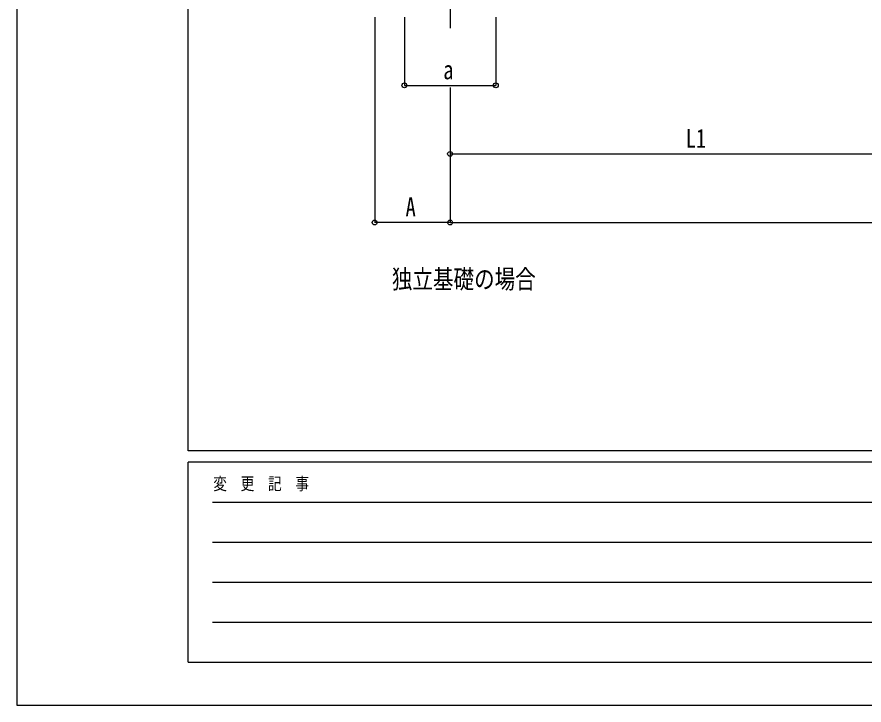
# Model space of a CAD drawing. Units: millimetres, scale not verified. Extents: x -10512 to 10512, y -7425 to 7425.
# Drawn here: x -10512 to -6804, y -7425 to -4413 of the extents above; entities that cross this region are included whole.
import ezdxf
from ezdxf.enums import TextEntityAlignment as Align

# ---------------------------------------------------------------- set-up
doc = ezdxf.new("R2010")
doc.units = ezdxf.units.MM
doc.header["$LTSCALE"] = 40
for name, color, linetype in [('0-2_USER1', 3, 'Continuous'), ('0-4_YKK_12', 2, 'Continuous'), ('0-7_YKK_D', 6, 'Continuous'), ('0-8_YKK_ZWAK', 7, 'Continuous')]:
    doc.layers.add(name, color=color, linetype=linetype)
doc.styles.add('ＭＳ ゴシック', font='')
doc.styles.get('ＭＳ ゴシック').set_extended_font_data('MS Gothic')

msp = doc.modelspace()

# ---------------------------------------------------------------- linework, layer by layer
at = {"layer": '0-4_YKK_12'}
msp.add_line((-8616.51, -847.87), (-8616.51, -4462.5), dxfattribs=at)
at = {"layer": '0-7_YKK_D'}
for p, q in [((-8946.51, -4413.5), (-8946.51, -5313.5)), ((-8816.51, -4413.5), (-8816.51, -4713.5)), ((-8416.51, -4413.5), (-8416.51, -4713.5)), ((-8816.51, -4712.5), (-8416.51, -4712.5)), ((-8616.51, -4721.91), (-8616.51, -5013.5)), ((-8616.51, -4864.15), (-8616.51, -5313.5)), ((-8616.51, -4864.15), (-8616.51, -5313.5)), ((-8616.51, -5012.5), (-6422.51, -5012.5)), ((-8616.51, -5312.5), (-8946.51, -5312.5)), ((-8616.51, -5312.5), (-2842.51, -5312.5))]:
    msp.add_line(p, q, dxfattribs=at)
for centre in [(-8816.51, -4712.5), (-8416.51, -4712.5), (-8616.51, -5012.5), (-8946.51, -5312.5), (-8616.51, -5312.5), (-8616.51, -5312.5)]:
    msp.add_circle(centre, 10.62, dxfattribs=at)
at = {"layer": '0-8_YKK_ZWAK'}
for p, q in [((-9762.45, -6312.5), (-9762.45, 6937.5)), ((9737.55, -6312.5), (-9762.45, -6312.5)), ((-3262.45, -6362.5), (-9762.45, -6362.5)), ((-9762.45, -7237.5), (-9762.45, -6362.5)), ((-9656.2, -6537.5), (-3387.45, -6537.5)), ((-9656.2, -6712.5), (-3387.45, -6712.5)), ((-9656.2, -6887.5), (-3387.45, -6887.5)), ((-9656.2, -7062.5), (-3387.45, -7062.5)), ((-9762.45, -7237.5), (-3262.45, -7237.5))]:
    msp.add_line(p, q, dxfattribs=at)
msp.add_lwpolyline([(-10512.5, -7425), (10512.5, -7425), (10512.5, 7425), (-10512.5, 7425)], close=True, dxfattribs=at)

# ---------------------------------------------------------------- texts
at = {"layer": '0-2_USER1', "style": 'ＭＳ ゴシック', "width": 0.8}
msp.add_text('独立基礎の場合', height=82.48, dxfattribs=at).set_placement((-8871.5, -5626.5), align=Align.BOTTOM_LEFT)
at = {"layer": '0-7_YKK_D', "style": 'ＭＳ ゴシック', "width": 0.8}
for s, p in [('a', (-8646.51, -4710.5)), ('L1', (-7585.51, -5010.5)), ('A', (-8811.51, -5310.5))]:
    msp.add_text(s, height=82.48, dxfattribs=at).set_placement(p, align=Align.BOTTOM_LEFT)
at = {"layer": '0-8_YKK_ZWAK', "style": 'ＭＳ ゴシック', "width": 0.8}
msp.add_text('変  更  記  事', height=54.99, dxfattribs=at).set_placement((-9653.28, -6500), align=Align.BOTTOM_LEFT)

doc.saveas('drawing.dxf')
